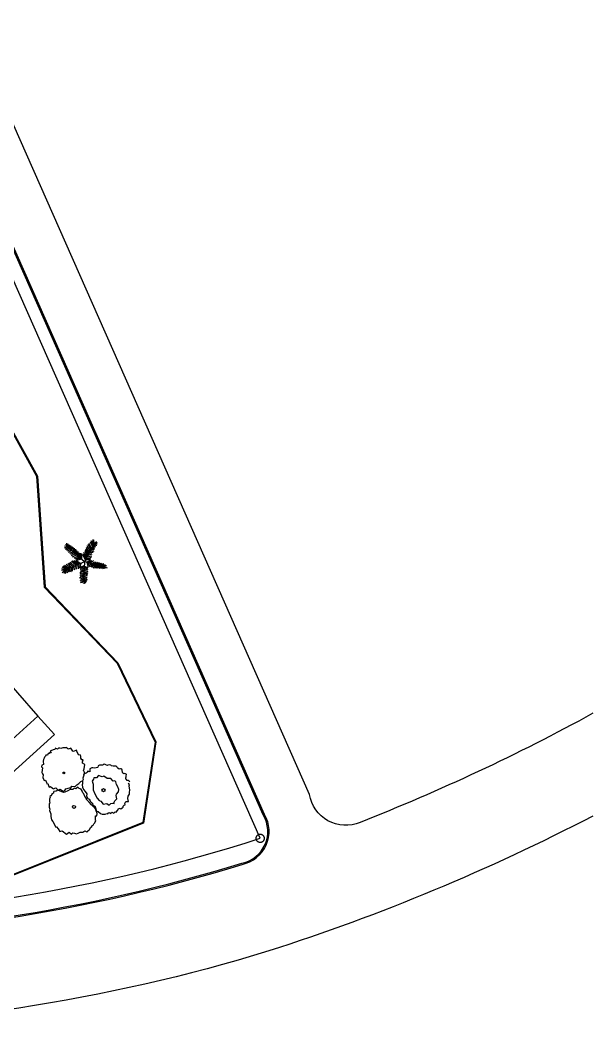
# Model space of a CAD drawing. Header units: millimetres. Extents: x 185 to 501, y 106 to 528.
# Drawn here: x 431.7 to 501.2, y 125.3 to 247.7 of the extents above; entities that cross this region are included whole.
import ezdxf

# ---------------------------------------------------------------- set-up
doc = ezdxf.new("R2010")
doc.units = ezdxf.units.MM
doc.linetypes.add('PHANTOM2', pattern=[31.75, 15.875, -3.175, 3.175, -3.175, 3.175, -3.175])
for name, color, linetype in [('aceras', 7, 'Continuous'), ('arboles', 84, 'Continuous'), ('cerca', 50, 'Continuous'), ('linprop', 7, 'PHANTOM2'), ('pavimento', 252, 'Continuous')]:
    doc.layers.add(name, color=color, linetype=linetype)

msp = doc.modelspace()

# ---------------------------------------------------------------- linework, layer by layer
at = {"layer": 'aceras'}
for p, q in [((415.44, 146.46), (433.88, 163.12)), ((435.89, 160.9), (433.88, 163.12)), ((417.45, 144.24), (435.89, 160.9)), ((417.45, 144.24), (435.89, 160.9))]:
    msp.add_line(p, q, dxfattribs=at)
for points in [[(501.24, 163.48, -0.032113), (472.98, 150.24, -0.493043), (466.86, 153.64), (386.24, 336.02, 0.05824), (375.47, 353.55)], [(501.24, 163.48, -0.032113), (472.98, 150.24, -0.493043), (466.86, 153.64), (386.24, 336.02, 0.05824), (375.47, 353.55)], [(359.01, 138.69), (400.47, 138.69, 0.077072), (460.86, 148.3), (388.6, 311.75)], [(359.01, 138.69), (400.47, 138.69, 0.077072), (460.86, 148.3), (388.6, 311.75)], [(361.94, 136.29), (400.48, 136.29, 0.073569), (458.69, 145.14, 0.515025), (461.38, 151.21), (391.56, 309.13)], [(361.94, 136.29), (400.48, 136.29, 0.073569), (458.69, 145.14, 0.515025), (461.38, 151.21), (391.56, 309.13)], [(361.94, 136.44), (400.48, 136.44, 0.073578), (458.65, 145.29, 0.516303), (461.24, 151.14), (391.43, 309.05)], [(361.94, 136.44), (400.48, 136.44, 0.073578), (458.65, 145.29, 0.516303), (461.24, 151.14), (391.43, 309.05)], [(501.24, 151.01, -0.042008), (461.92, 134.62, -0.073596), (400.5, 125.29), (353.62, 125.29)], [(501.24, 151.01, -0.042008), (461.92, 134.62, -0.073596), (400.5, 125.29), (353.62, 125.29)]]:
    msp.add_lwpolyline(points, format="xyb", dxfattribs=at)
at = {"layer": 'arboles', "linetype": 'Continuous'}
for p, q in [((437.51, 183.68), (437.1, 183.77)), ((437.54, 183.65), (437.1, 183.58)), ((437.63, 183.57), (437.17, 183.41)), ((437.51, 183.68), (437.28, 184.03)), ((437.52, 183.67), (437.39, 184.13)), ((439.55, 181.89), (437.53, 183.66)), ((437.6, 183.6), (437.56, 184.05)), ((437.75, 183.46), (437.7, 183.96)), ((437.87, 183.36), (437.87, 183.86)), ((438.02, 183.23), (438.04, 183.75)), ((438.19, 183.08), (438.16, 183.64)), ((439.57, 181.91), (440.7, 184.08)), ((440.13, 182.98), (439.8, 183.62)), ((440.22, 183.16), (439.88, 183.81)), ((440.32, 183.34), (439.97, 183.97)), ((440.4, 183.5), (440.11, 184.1)), ((440.52, 183.73), (440.26, 184.27)), ((440.59, 183.86), (440.33, 184.43)), ((440.34, 183.4), (440.8, 183.56)), ((440.45, 183.61), (440.91, 183.74)), ((440.63, 184.01), (440.47, 184.43)), ((440.53, 183.76), (441.04, 183.89)), ((440.69, 184.06), (440.57, 184.59)), ((440.62, 183.94), (441.07, 184.07)), ((440.7, 184.08), (440.63, 184.01)), ((440.68, 184.09), (440.69, 184.56)), ((440.68, 184.03), (441.06, 184.28)), ((440.7, 184.08), (440.98, 184.35)), ((440.7, 184.08), (440.7, 184.31)), ((440.7, 184.08), (440.86, 184.2)), ((440.71, 183.96), (441.09, 184.2)), ((437.75, 183.47), (437.28, 183.28)), ((437.88, 183.35), (437.43, 183.16)), ((438.01, 183.24), (437.56, 183)), ((438.18, 183.09), (437.71, 182.88)), ((438.32, 182.97), (437.82, 182.75)), ((438.45, 182.86), (437.92, 182.61)), ((438.61, 182.71), (438.06, 182.46)), ((438.76, 182.58), (438.23, 182.33)), ((438.32, 182.97), (438.32, 183.54)), ((438.91, 182.45), (438.36, 182.22)), ((438.47, 182.83), (438.47, 183.4)), ((439.04, 182.34), (438.53, 182.15)), ((438.64, 182.69), (438.62, 183.26)), ((438.78, 182.56), (438.75, 183.14)), ((438.94, 182.42), (438.91, 182.96)), ((439.07, 182.31), (439.05, 182.92)), ((439.2, 182.19), (439.2, 182.88)), ((439.65, 182.06), (439.32, 182.73)), ((439.7, 182.15), (439.4, 182.81)), ((439.79, 182.34), (439.44, 183.01)), ((439.88, 182.49), (439.6, 183.13)), ((439.96, 182.65), (439.66, 183.29)), ((440.05, 182.83), (439.72, 183.47)), ((439.76, 182.26), (440.38, 182.43)), ((439.88, 182.5), (440.41, 182.61)), ((439.99, 182.7), (440.48, 182.83)), ((440.09, 182.91), (440.61, 183.04)), ((440.17, 183.05), (440.73, 183.2)), ((440.27, 183.26), (440.77, 183.42)), ((437.35, 180.92), (436.82, 181.25)), ((437.52, 180.99), (436.95, 181.34)), ((437.67, 181.06), (437.11, 181.45)), ((439.53, 181.89), (437.21, 180.85)), ((437.84, 181.14), (437.33, 181.55)), ((437.98, 181.2), (437.5, 181.66)), ((437.81, 181.16), (437.64, 180.61)), ((438.18, 181.29), (437.65, 181.71)), ((438.34, 181.36), (437.79, 181.82)), ((438.01, 181.17), (437.83, 180.63)), ((438.53, 181.44), (437.96, 181.91)), ((438.2, 181.3), (438.02, 180.71)), ((438.68, 181.51), (438.07, 182.01)), ((438.87, 181.59), (438.3, 182.01)), ((438.44, 181.4), (438.3, 180.86)), ((439.03, 181.67), (438.48, 182.04)), ((438.65, 181.49), (438.53, 181)), ((439.19, 182.2), (438.58, 182.02)), ((438.86, 181.59), (438.76, 181.04)), ((439.08, 181.69), (438.94, 181.06)), ((439.51, 181.4), (438.98, 181.19)), ((439.5, 181.28), (438.98, 181.05)), ((439.54, 181.88), (439.4, 179.62)), ((439.5, 181.21), (439.9, 181.03)), ((439.51, 181.37), (439.95, 181.18)), ((439.56, 181.9), (441.86, 181.31)), ((439.66, 182.07), (440.32, 182.27)), ((439.82, 181.83), (439.98, 181.23)), ((439.83, 181.83), (440.28, 182.18)), ((439.99, 181.79), (440.17, 181.27)), ((440.04, 181.78), (440.43, 182.05)), ((440.21, 181.73), (440.39, 181.25)), ((440.27, 181.72), (440.65, 182.03)), ((440.38, 181.69), (440.64, 181.12)), ((440.47, 181.67), (440.76, 181.89)), ((440.61, 181.63), (440.83, 181.1)), ((440.66, 181.62), (440.94, 181.87)), ((440.81, 181.58), (441.01, 181.1)), ((440.83, 181.58), (441.19, 181.85)), ((440.96, 181.54), (441.19, 181.09)), ((441.01, 181.53), (441.37, 181.81)), ((441.14, 181.5), (441.38, 181.06)), ((441.19, 181.48), (441.51, 181.72)), ((441.33, 181.45), (441.7, 181.71)), ((441.36, 181.44), (441.61, 181.06)), ((441.53, 181.4), (441.88, 181.66)), ((441.55, 181.39), (441.79, 181.04)), ((441.69, 181.36), (441.95, 181.56)), ((441.73, 181.35), (441.92, 181.06)), ((441.82, 181.32), (442.14, 181.52)), ((441.85, 181.32), (442.24, 181.44)), ((441.85, 181.32), (442.06, 181.07)), ((441.88, 181.28), (442.27, 181.14)), ((437.22, 180.85), (436.74, 180.83)), ((437.2, 180.85), (436.79, 181.01)), ((437.2, 180.84), (436.84, 180.53)), ((437.22, 180.86), (437.01, 180.46)), ((437.38, 180.93), (437.21, 180.44)), ((437.59, 181.02), (437.42, 180.51)), ((439.43, 180.18), (438.94, 179.9)), ((439.46, 180.55), (438.98, 180.32)), ((439.44, 180.36), (438.98, 180.13)), ((439.47, 180.77), (438.99, 180.51)), ((439.49, 181.1), (439, 180.89)), ((439.48, 180.95), (439.01, 180.72)), ((439.42, 179.98), (439.04, 179.73)), ((439.43, 179.98), (439.85, 179.73)), ((439.45, 180.39), (439.87, 180.16)), ((439.46, 180.69), (439.93, 180.52)), ((439.46, 180.19), (439.88, 179.94)), ((439.48, 180.87), (439.94, 180.69)), ((439.48, 180.57), (439.9, 180.33)), ((439.49, 181.04), (439.94, 180.89)), ((439.41, 179.79), (438.99, 179.52)), ((439.4, 179.66), (439.06, 179.32)), ((439.39, 179.61), (439.22, 179.27)), ((439.4, 179.68), (439.74, 179.41)), ((439.4, 179.64), (439.63, 179.28)), ((439.41, 179.83), (439.83, 179.57)), ((439.41, 179.61), (439.45, 179.22)), ((435.99, 159.23), (435.95, 159.08)), ((436.25, 159.12), (435.99, 159.23)), ((436.37, 159.24), (436.25, 159.12)), ((436.55, 159.26), (436.37, 159.24)), ((436.67, 159.19), (436.55, 159.26)), ((436.9, 159.31), (436.67, 159.19)), ((437.28, 159.27), (436.9, 159.31)), ((437.31, 159.35), (437.28, 159.27)), ((437.5, 159.17), (437.31, 159.35)), ((437.61, 159.13), (437.5, 159.17)), ((437.86, 159.24), (437.61, 159.13)), ((438.14, 158.88), (437.86, 159.24)), ((434.66, 158.03), (434.55, 157.86)), ((434.69, 158.15), (434.66, 158.03)), ((434.82, 158.27), (434.69, 158.15)), ((434.86, 158.39), (434.82, 158.27)), ((434.95, 158.39), (434.86, 158.39)), ((435.05, 158.39), (434.95, 158.39)), ((435.13, 158.6), (435.05, 158.39)), ((435.25, 158.61), (435.13, 158.6)), ((435.35, 158.73), (435.25, 158.61)), ((435.5, 158.68), (435.35, 158.73)), ((435.66, 158.99), (435.4, 158.94)), ((435.4, 158.94), (435.41, 158.85)), ((435.41, 158.85), (435.5, 158.68)), ((435.74, 159.03), (435.66, 158.99)), ((435.95, 159.08), (435.74, 159.03)), ((438.22, 158.86), (438.14, 158.88)), ((438.56, 158.99), (438.22, 158.86)), ((438.63, 158.76), (438.56, 158.99)), ((438.83, 158.38), (438.63, 158.76)), ((439.03, 158.42), (438.83, 158.38)), ((439.09, 158.27), (439.03, 158.42)), ((439.11, 158.02), (439.09, 158.27)), ((439.21, 157.85), (439.11, 158.02)), ((434.36, 157.17), (434.32, 157)), ((434.32, 157), (434.45, 156.87)), ((434.55, 157.28), (434.36, 157.17)), ((434.45, 156.87), (434.4, 156.59)), ((434.55, 157.86), (434.51, 157.68)), ((434.51, 157.68), (434.55, 157.28)), ((439.36, 157.84), (439.21, 157.85)), ((439.28, 157.43), (439.3, 157.59)), ((439.56, 157.28), (439.28, 157.43)), ((439.3, 157.59), (439.35, 157.73)), ((439.35, 157.73), (439.36, 157.84)), ((439.42, 156.53), (439.49, 156.73)), ((439.49, 156.73), (439.56, 157.28)), ((440.2, 156.73), (440.19, 156.58)), ((440.43, 156.86), (440.2, 156.73)), ((440.55, 156.87), (440.43, 156.86)), ((440.8, 156.82), (440.55, 156.87)), ((441.11, 156.91), (440.8, 156.82)), ((441.14, 156.95), (441.11, 156.91)), ((441.18, 157.12), (441.14, 156.95)), ((441.36, 157.19), (441.18, 157.12)), ((441.59, 157.17), (441.36, 157.19)), ((441.73, 157.19), (441.59, 157.17)), ((441.8, 157.22), (441.73, 157.19)), ((441.82, 157.27), (441.8, 157.22)), ((441.92, 157.29), (441.82, 157.27)), ((442.06, 157.27), (441.92, 157.29)), ((442.22, 157.2), (442.06, 157.27)), ((442.32, 157.15), (442.22, 157.2)), ((442.39, 157.19), (442.32, 157.15)), ((442.56, 157.24), (442.39, 157.19)), ((442.73, 157.19), (442.56, 157.24)), ((442.83, 157.12), (442.73, 157.19)), ((443, 157.05), (442.83, 157.12)), ((443.19, 157.05), (443, 157.05)), ((443.33, 157.06), (443.19, 157.05)), ((443.46, 156.99), (443.33, 157.06)), ((443.52, 156.91), (443.46, 156.99)), ((443.6, 156.83), (443.52, 156.91)), ((443.73, 156.71), (443.6, 156.83)), ((443.89, 156.73), (443.73, 156.71)), ((443.97, 156.75), (443.89, 156.73)), ((444.06, 156.68), (443.97, 156.75)), ((444.11, 156.57), (444.06, 156.68)), ((434.4, 156.59), (434.34, 156.3)), ((434.34, 156.3), (434.44, 156.13)), ((434.44, 156.13), (434.53, 156.01)), ((434.53, 156.01), (434.5, 155.67)), ((434.5, 155.67), (434.65, 155.31)), ((439.36, 155.44), (439.28, 155.28)), ((439.42, 155.83), (439.32, 155.61)), ((439.32, 155.61), (439.36, 155.44)), ((439.75, 156.21), (439.4, 156.11)), ((439.4, 156.11), (439.45, 155.98)), ((439.5, 156.38), (439.42, 156.53)), ((439.45, 155.98), (439.42, 155.83)), ((439.47, 156.07), (439.6, 156.21)), ((439.6, 156.21), (439.5, 156.38)), ((439.85, 156.35), (439.75, 156.21)), ((439.95, 156.44), (439.85, 156.35)), ((440.19, 156.39), (439.95, 156.44)), ((440.19, 156.58), (440.19, 156.39)), ((440.65, 155.49), (440.46, 155.25)), ((440.68, 155.66), (440.65, 155.49)), ((440.98, 155.65), (440.68, 155.66)), ((441.23, 155.91), (440.98, 155.65)), ((441.67, 155.78), (441.23, 155.91)), ((441.9, 155.84), (441.67, 155.78)), ((442.29, 155.55), (441.9, 155.84)), ((442.43, 155.58), (442.29, 155.55)), ((442.75, 155.58), (442.43, 155.58)), ((443.01, 155.25), (442.75, 155.58)), ((444.15, 156.31), (444.11, 156.57)), ((444.19, 156.22), (444.15, 156.31)), ((444.3, 156.14), (444.19, 156.22)), ((444.42, 156.19), (444.3, 156.14)), ((444.6, 156.08), (444.42, 156.19)), ((444.57, 155.66), (444.58, 155.77)), ((444.57, 155.53), (444.57, 155.66)), ((444.6, 155.5), (444.57, 155.53)), ((444.58, 155.77), (444.59, 155.89)), ((444.59, 155.89), (444.64, 156.04)), ((444.64, 156.04), (444.6, 156.08)), ((444.71, 155.32), (444.6, 155.5)), ((434.65, 155.31), (434.79, 155.36)), ((434.79, 155.36), (434.91, 155.07)), ((434.91, 155.07), (434.98, 154.93)), ((434.98, 154.93), (435.08, 154.95)), ((435.08, 154.95), (435.16, 154.7)), ((435.16, 154.7), (435.25, 154.5)), ((435.25, 154.5), (435.4, 154.59)), ((435.4, 154.59), (435.66, 154.41)), ((435.66, 154.41), (435.72, 154.3)), ((435.72, 154.3), (436.04, 154.44)), ((436.04, 154.44), (436.21, 154.29)), ((436.21, 154.29), (436.39, 154.13)), ((436.39, 154.13), (436.57, 154.29)), ((436.57, 154.29), (436.93, 154.04)), ((437.14, 154.12), (437.26, 154.33)), ((437.26, 154.33), (437.7, 154.44)), ((437.81, 154.24), (437.52, 154.07)), ((437.7, 154.44), (437.87, 154.45)), ((438.11, 154.25), (437.81, 154.24)), ((437.87, 154.45), (438.01, 154.63)), ((438.01, 154.63), (438.4, 154.58)), ((438.3, 154.4), (438.11, 154.25)), ((438.48, 154.3), (438.3, 154.4)), ((438.4, 154.58), (438.61, 154.8)), ((438.71, 154.5), (438.48, 154.3)), ((438.61, 154.8), (438.87, 154.95)), ((438.89, 154.35), (438.71, 154.5)), ((438.87, 154.95), (439.01, 155.11)), ((439.14, 154.29), (438.89, 154.35)), ((439.01, 155.11), (439.09, 155.21)), ((439.09, 155.21), (439.38, 155.32)), ((439.1, 154.24), (439.2, 154.05)), ((439.22, 154.09), (439.1, 154.24)), ((439.2, 154.05), (439.14, 154.29)), ((439.31, 154.92), (439.25, 154.8)), ((439.25, 154.8), (439.29, 154.5)), ((439.28, 155.28), (439.31, 154.92)), ((439.29, 154.5), (439.4, 154.25)), ((439.4, 154.25), (439.6, 153.97)), ((440.46, 155.25), (440.6, 154.89)), ((440.6, 154.89), (440.59, 154.69)), ((440.59, 154.69), (440.59, 154.2)), ((440.59, 154.2), (440.78, 153.72)), ((443.22, 155.28), (443.01, 155.25)), ((443.35, 155.16), (443.22, 155.28)), ((443.41, 154.82), (443.35, 155.16)), ((443.59, 154.54), (443.41, 154.82)), ((443.71, 154.21), (443.59, 154.54)), ((443.66, 153.94), (443.71, 154.21)), ((444.85, 155.33), (444.71, 155.32)), ((444.96, 155.25), (444.85, 155.33)), ((444.88, 154.87), (444.96, 154.98)), ((445.02, 154.78), (444.88, 154.87)), ((444.94, 154.69), (445.02, 154.78)), ((445.01, 154.38), (444.94, 154.69)), ((445.03, 155.16), (444.96, 155.25)), ((444.96, 154.98), (444.96, 154.98)), ((445.06, 154.17), (445.01, 154.38)), ((435.38, 153.24), (435.28, 153.08)), ((435.28, 153.08), (435.29, 152.76)), ((435.47, 153.46), (435.35, 153.37)), ((435.35, 153.37), (435.38, 153.24)), ((435.58, 153.61), (435.47, 153.46)), ((435.76, 153.77), (435.58, 153.71)), ((435.58, 153.71), (435.58, 153.61)), ((435.77, 153.89), (435.76, 153.77)), ((435.82, 154), (435.77, 153.89)), ((436.11, 154.04), (435.82, 154)), ((436.31, 154.13), (436.11, 154.04)), ((436.98, 153.85), (436.31, 154.13)), ((436.93, 154.04), (437.14, 154.12)), ((437.14, 153.89), (436.98, 153.85)), ((437.52, 154.07), (437.14, 153.89)), ((439.33, 153.84), (439.22, 154.09)), ((439.47, 153.72), (439.33, 153.84)), ((439.59, 153.39), (439.47, 153.72)), ((439.8, 153.12), (439.59, 153.39)), ((439.6, 153.97), (439.83, 153.72)), ((439.78, 153.03), (439.8, 153.12)), ((440.1, 152.71), (439.78, 153.03)), ((439.83, 153.72), (439.8, 153.44)), ((439.8, 153.44), (439.94, 153.13)), ((439.94, 153.13), (440.1, 153.06)), ((440.1, 153.06), (440.24, 152.87)), ((440.78, 153.72), (441.09, 153.18)), ((441.09, 153.18), (441.33, 152.89)), ((443.2, 152.84), (443.46, 153.11)), ((443.38, 153.49), (443.44, 153.66)), ((443.46, 153.11), (443.38, 153.49)), ((443.44, 153.66), (443.66, 153.94)), ((444.8, 153.13), (444.85, 153.42)), ((444.88, 152.79), (444.8, 153.13)), ((444.85, 153.42), (445.02, 153.68)), ((445, 153.86), (445.06, 154.17)), ((445.02, 153.68), (445, 153.86)), ((435.32, 152.57), (435.24, 152.48)), ((435.24, 152.48), (435.25, 152.08)), ((435.25, 152.08), (435.32, 151.85)), ((435.32, 151.85), (435.28, 151.66)), ((435.29, 152.76), (435.32, 152.57)), ((440.4, 152.36), (440.1, 152.71)), ((440.24, 152.87), (440.25, 152.76)), ((440.25, 152.76), (440.4, 152.66)), ((440.4, 152.66), (440.5, 152.58)), ((440.61, 152.16), (440.4, 152.36)), ((440.5, 152.58), (440.49, 152.5)), ((440.49, 152.5), (440.64, 152.24)), ((440.72, 152.08), (440.61, 152.16)), ((440.64, 152.24), (440.8, 152.24)), ((440.9, 151.86), (440.72, 152.08)), ((440.8, 152.24), (440.88, 151.99)), ((440.88, 151.99), (441, 151.58)), ((440.93, 151.77), (440.9, 151.86)), ((441.06, 151.3), (440.93, 151.77)), ((441.33, 152.89), (441.51, 152.83)), ((441.51, 152.83), (441.82, 152.45)), ((441.82, 152.45), (442.23, 152.51)), ((442.23, 152.51), (442.54, 152.32)), ((442.54, 152.32), (442.74, 152.51)), ((442.74, 152.51), (443.01, 152.58)), ((442.89, 152.57), (443.14, 152.54)), ((443.14, 152.54), (443.15, 152.68)), ((443.15, 152.68), (443.2, 152.84)), ((443.53, 151.7), (443.72, 151.98)), ((443.72, 151.98), (443.95, 151.87)), ((443.95, 151.87), (444.1, 151.99)), ((444.1, 151.99), (444.25, 152.1)), ((444.22, 152.21), (444.35, 152.31)), ((444.25, 152.1), (444.22, 152.21)), ((444.35, 152.31), (444.49, 152.38)), ((444.44, 152.55), (444.55, 152.78)), ((444.49, 152.38), (444.44, 152.55)), ((444.55, 152.78), (444.68, 152.78)), ((444.68, 152.78), (444.88, 152.79)), ((435.28, 151.66), (435.46, 151.27)), ((435.46, 151.27), (435.46, 150.97)), ((435.46, 150.97), (435.52, 150.56)), ((435.52, 150.56), (435.71, 150.33)), ((440.86, 151.03), (441.02, 151.05)), ((440.89, 150.55), (440.86, 151.03)), ((440.92, 150.42), (440.89, 150.55)), ((441, 151.58), (441.21, 151.56)), ((441.02, 151.05), (441.06, 151.3)), ((441.21, 151.56), (441.47, 151.31)), ((441.47, 151.31), (441.67, 151.22)), ((441.67, 151.22), (442.03, 151.24)), ((442.03, 151.24), (442.24, 151.3)), ((442.24, 151.3), (442.39, 151.26)), ((442.39, 151.26), (442.5, 151.42)), ((442.5, 151.42), (442.75, 151.31)), ((442.75, 151.31), (442.86, 151.47)), ((442.86, 151.47), (443.1, 151.37)), ((443.1, 151.37), (443.27, 151.52)), ((443.27, 151.52), (443.4, 151.49)), ((443.4, 151.49), (443.53, 151.7)), ((435.71, 150.33), (435.89, 149.99)), ((435.89, 149.99), (436.01, 149.68)), ((436.01, 149.68), (436.15, 149.68)), ((436.15, 149.68), (436.36, 149.44)), ((436.36, 149.44), (436.56, 149.11)), ((439.98, 149.25), (440.15, 149.32)), ((440.15, 149.32), (440.26, 149.62)), ((440.26, 149.62), (440.43, 149.75)), ((440.43, 149.75), (440.48, 149.85)), ((440.48, 149.85), (440.59, 149.91)), ((440.59, 149.91), (440.68, 150.07)), ((440.68, 150.07), (440.78, 150.2)), ((440.78, 150.2), (440.84, 150.31)), ((440.84, 150.31), (440.92, 150.42)), ((436.56, 149.11), (436.82, 149.21)), ((436.82, 149.21), (437.36, 148.81)), ((437.36, 148.81), (437.68, 149.04)), ((437.68, 149.04), (437.98, 148.8)), ((437.98, 148.8), (438.14, 148.98)), ((438.14, 148.98), (438.31, 148.94)), ((438.31, 148.94), (438.56, 148.85)), ((438.56, 148.85), (438.77, 148.94)), ((438.77, 148.94), (439.02, 149.05)), ((439.02, 149.05), (439.34, 149.03)), ((439.34, 149.03), (439.56, 149.2)), ((439.56, 149.2), (439.83, 149.1)), ((439.83, 149.1), (439.94, 149.17)), ((439.94, 149.17), (439.98, 149.25))]:
    msp.add_line(p, q, dxfattribs=at)
for centre, radius in [((437.02, 156.25), 0.104), ((441.85, 154.15), 0.191), ((438.26, 152.11), 0.177)]:
    msp.add_circle(centre, radius, dxfattribs=at)
at = {"layer": 'cerca'}
for points in [[(368.06, 311.98), (377.53, 312.95), (385.34, 307.91), (385.66, 296.04), (393.48, 288.73), (394.45, 281.9), (393.8, 277.18), (399.34, 272.96), (403.08, 265.32), (404.23, 256.41), (412.54, 245.57), (419.7, 230.8), (423.86, 210.27), (433.82, 192.3), (434.76, 178.84), (443.57, 169.62)], [(368.11, 311.89), (377.5, 312.85), (385.24, 307.86), (385.57, 296), (393.38, 288.68), (394.35, 281.9), (393.7, 277.14), (399.26, 272.89), (402.98, 265.29), (404.13, 256.37), (412.46, 245.52), (419.61, 230.77), (423.76, 210.24), (433.72, 192.27), (434.66, 178.8), (443.49, 169.56)], [(443.57, 169.62), (448.2, 160), (446.71, 150.16), (429.59, 143.3), (409.07, 139.91), (391.56, 143.55), (371.23, 146.09), (366.46, 140.85), (360.63, 142.72)], [(443.49, 169.56), (448.1, 159.98), (446.62, 150.23), (429.57, 143.4), (409.07, 140.01), (391.57, 143.65), (371.19, 146.2), (366.43, 140.96), (360.64, 142.83)]]:
    msp.add_lwpolyline(points, dxfattribs=at)
at = {"layer": 'linprop'}
msp.add_circle((460.86, 148.3), 0.5, dxfattribs=at)
msp.add_circle((460.86, 148.3), 0.5, dxfattribs=at)
at = {"layer": 'pavimento'}
msp.add_lwpolyline([(408.32, 211.88), (415.51, 209.34), (419.14, 200.96), (423.22, 195.98), (422.77, 185.33), (423.45, 176.04), (428.89, 168.79), (433.88, 163.12)], dxfattribs=at)

doc.saveas('drawing.dxf')
